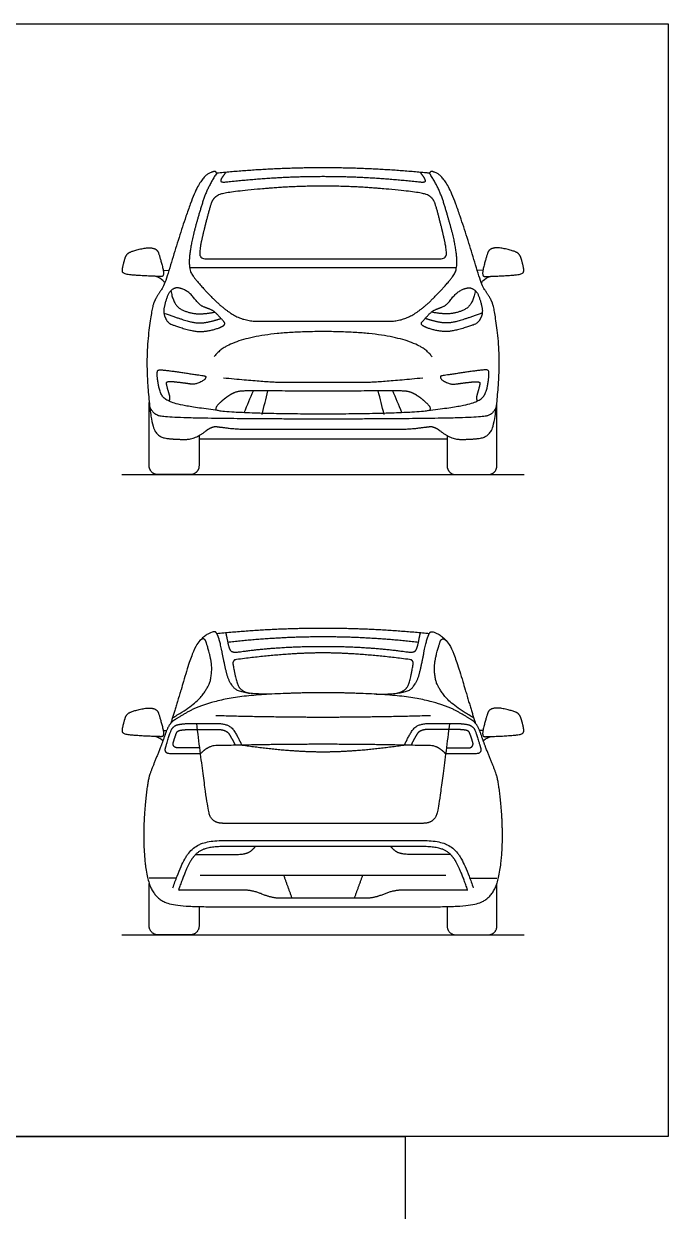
# Model space of a CAD drawing. Header units: millimetres. Extents: x 0.5 to 46.1, y 0.3 to 28.2.
# Drawn here: x 29.4 to 32.81, y 21.88 to 28.16 of the extents above; entities that cross this region are included whole.
import ezdxf

# ---------------------------------------------------------------- set-up
doc = ezdxf.new("R2010")
doc.units = ezdxf.units.MM
for name, color, linetype, true_color in [('AG-DETAILS', 7, 'Continuous', 0x66ffff), ('AG-DIAGRAM', 7, 'Continuous', 0xfecc66), ('AG-TRANSPORT', 7, 'Continuous', 0x66ccff), ('X-VPRT', 6, 'Continuous', 0xff00ff)]:
    doc.layers.add(name, color=color, linetype=linetype, true_color=true_color)

msp = doc.modelspace()

# ---------------------------------------------------------------- linework, layer by layer
at = {"layer": 'AG-DETAILS'}
msp.add_lwpolyline([(30.3338, 23.6591), (30.9836, 23.6591), (31.6334, 23.6591)], dxfattribs=at)
for points, degree in [([(30.1783, 26.7511), (30.1917, 26.6754), (30.2661, 26.6341), (30.3509, 26.6257), (30.4104, 26.6377)], 2), ([(31.7888, 26.7511), (31.7755, 26.6754), (31.701, 26.6341), (31.6162, 26.6257), (31.5567, 26.6377)], 2), ([(30.1415, 26.6333), (30.2356, 26.5986), (30.3248, 26.5759), (30.4004, 26.5901), (30.4436, 26.6041)], 2), ([(31.8256, 26.6333), (31.7315, 26.5986), (31.6423, 26.5759), (31.5667, 26.5901), (31.5235, 26.6041)], 2), ([(30.5665, 26.1074), (30.5827, 26.1454), (30.5989, 26.1834), (30.6151, 26.2213)], 3), ([(30.6609, 26.097), (30.6712, 26.1383), (30.6815, 26.1795), (30.6919, 26.2208)], 3), ([(31.3063, 26.097), (31.2959, 26.1383), (31.2856, 26.1795), (31.2753, 26.2208)], 3), ([(31.4006, 26.1074), (31.3844, 26.1454), (31.3682, 26.1834), (31.3521, 26.2213)], 3), ([(30.7746, 23.6591), (30.7963, 23.5991), (30.8181, 23.5392)], 2), ([(31.1925, 23.6591), (31.1708, 23.5991), (31.149, 23.5392)], 2)]:
    msp.add_open_spline(points, degree=degree, dxfattribs=at)
for points, knots in [([(31.5515, 24.5026), (31.2321, 24.4941), (30.9836, 24.4941), (30.735, 24.4941), (30.4156, 24.5026)], [-1.863818, -1.863818, -1.863818, 0, 0, 1.863818, 1.863818, 1.863818]), ([(30.5556, 24.348), (30.7995, 24.3124), (30.9836, 24.3124), (31.1677, 24.3124), (31.4116, 24.348)], [0, 0, 0, 1.281302, 1.281302, 2.562603, 2.562603, 2.562603])]:
    msp.add_open_spline(points, degree=2, knots=knots, dxfattribs=at)
for points in [[(30.331, 24.3334), (30.2909, 24.3334), (30.2507, 24.3334), (30.2106, 24.3334), (30.204, 24.3334), (30.1981, 24.3364), (30.1941, 24.3417), (30.1902, 24.347), (30.189, 24.3535), (30.1909, 24.3598), (30.1915, 24.3617), (30.1947, 24.3726), (30.2, 24.3896), (30.2061, 24.4071), (30.2107, 24.4174), (30.2162, 24.4223), (30.2227, 24.4249), (30.234, 24.427), (30.2602, 24.43), (30.2841, 24.4307), (30.3016, 24.4307), (30.3411, 24.4307), (30.3807, 24.4307), (30.4202, 24.4307), (30.4269, 24.4307), (30.4391, 24.4301), (30.4554, 24.4271), (30.468, 24.4225), (30.4775, 24.4167), (30.4841, 24.4096), (30.49, 24.3998), (30.5023, 24.3794), (30.512, 24.3608), (30.5185, 24.3466)], [(31.6361, 24.3334), (31.6762, 24.3334), (31.7164, 24.3334), (31.7565, 24.3334), (31.7631, 24.3334), (31.769, 24.3364), (31.773, 24.3417), (31.7769, 24.347), (31.7781, 24.3535), (31.7762, 24.3598), (31.7757, 24.3617), (31.7725, 24.3726), (31.7672, 24.3896), (31.7611, 24.4071), (31.7564, 24.4174), (31.7509, 24.4223), (31.7444, 24.4249), (31.7332, 24.427), (31.707, 24.43), (31.683, 24.4307), (31.6655, 24.4307), (31.626, 24.4307), (31.5864, 24.4307), (31.5469, 24.4307), (31.5402, 24.4307), (31.528, 24.4301), (31.5117, 24.4271), (31.4992, 24.4225), (31.4896, 24.4167), (31.4831, 24.4096), (31.4771, 24.3998), (31.4648, 24.3794), (31.4551, 24.3608), (31.4486, 24.3466)]]:
    msp.add_rational_spline(points, [1, 1, 1, 1, 0.929432545409, 0.929432545409, 1, 0.929432545409, 0.929432545409, 1, 1, 1, 1, 1, 1, 1, 1, 1, 1, 1, 1, 1, 1, 1, 1, 1, 1, 1, 1, 1, 1, 1, 1, 1], degree=3, knots=[0.012746, 0.012746, 0.012746, 0.012746, 0.39368, 0.39368, 0.39368, 0.456325, 0.456325, 0.456325, 0.518971, 0.518971, 0.518971, 0.538569, 0.630076, 0.695006, 0.721186, 0.740467, 0.765571, 0.789872, 0.852844, 1.025042, 1.025042, 1.025042, 1.335104, 1.335104, 1.335104, 1.400955, 1.454793, 1.49775, 1.532366, 1.563707, 1.592194, 1.644732, 1.798573, 1.798573, 1.798573, 1.798573], dxfattribs=at)
at = {"layer": 'AG-DIAGRAM'}
for points in [[(29.9193, 25.778), (32.0478, 25.778)], [(29.9193, 23.3437), (32.0478, 23.3437)]]:
    msp.add_lwpolyline(points, dxfattribs=at)
at = {"layer": 'AG-TRANSPORT'}
for points in [[(30.1377, 26.8602), (30.1674, 26.858)], [(31.8295, 26.8602), (31.7997, 26.858)], [(30.3272, 25.9673), (30.9836, 25.9673), (31.6399, 25.9673)], [(30.2075, 23.6442), (30.064, 23.6442)], [(31.7596, 23.6442), (31.9031, 23.6442)]]:
    msp.add_lwpolyline(points, dxfattribs=at)
for points, degree, knots in [([(30.4209, 27.3725), (30.7094, 27.4011), (30.9836, 27.4011), (31.2577, 27.4011), (31.5463, 27.3725), (31.5961, 27.299), (31.6459, 27.1386), (31.6838, 26.9962), (31.6961, 26.8701), (31.6608, 26.8096), (31.5181, 26.6585), (31.4, 26.5896), (31.2612, 26.5896), (30.9836, 26.5896), (30.7059, 26.5896), (30.5672, 26.5896), (30.4491, 26.6585), (30.3063, 26.8096), (30.271, 26.8701), (30.2834, 26.9962), (30.3212, 27.1386), (30.3711, 27.299), (30.4209, 27.3725)], 2, [4.362877, 4.362877, 4.362877, 6.213661, 6.213661, 8.064444, 8.064444, 8.606346, 9.148248, 9.69015, 10.237584, 10.785018, 11.332453, 11.879887, 12.427321, 12.427321, 12.974756, 13.52219, 14.069625, 14.617059, 15.164493, 15.706395, 16.248297, 16.790199, 16.790199, 16.790199]), ([(30.4209, 27.3725), (30.4169, 27.3794), (30.4071, 27.3837), (30.3595, 27.3638), (30.2994, 27.2689), (30.2074, 26.9913), (30.1431, 26.7766), (30.0972, 26.713), (30.075, 26.649), (30.0441, 26.3869), (30.0735, 26.041), (30.1153, 25.9765), (30.1875, 25.9652), (30.3111, 25.9635), (30.3686, 26.014), (30.4009, 26.0346), (30.4349, 26.0301), (30.5287, 26.0183), (30.6903, 26.0183), (30.9836, 26.0183), (31.2768, 26.0183), (31.4384, 26.0183), (31.5322, 26.0301), (31.5662, 26.0346), (31.5985, 26.014), (31.656, 25.9635), (31.7796, 25.9652), (31.8519, 25.9765), (31.8936, 26.041), (31.923, 26.3869), (31.8922, 26.649), (31.8699, 26.713), (31.8241, 26.7766), (31.7598, 26.9913), (31.6677, 27.2689), (31.6076, 27.3638), (31.5601, 27.3837), (31.5502, 27.3794), (31.5463, 27.3725)], 2, [1.790794, 1.790794, 1.790794, 1.988435, 2.386121, 2.783808, 3.181495, 3.579182, 3.773544, 4.198791, 4.624037, 5.049283, 5.47453, 5.899776, 6.325022, 6.750268, 6.750268, 7.260456, 7.770643, 8.280831, 8.791018, 8.791018, 9.301206, 9.811393, 10.321581, 10.831768, 10.831768, 11.257014, 11.682261, 12.107507, 12.532753, 12.957999, 13.383246, 13.808492, 14.002854, 14.400541, 14.798228, 15.195915, 15.593602, 15.791243, 15.791243, 15.791243]), ([(30.4697, 27.3772), (30.4563, 27.3608), (30.4407, 27.3365), (30.4446, 27.3232), (30.4787, 27.3271), (30.7379, 27.356), (30.9836, 27.356), (31.2292, 27.356), (31.4885, 27.3271), (31.5225, 27.3232), (31.5264, 27.3365), (31.5109, 27.3608), (31.4975, 27.3772)], 2, [-0.319128, -0.319128, -0.319128, -0.212752, -0.106376, 0, 0, 1.661788, 1.661788, 3.323577, 3.323577, 3.429953, 3.536329, 3.642705, 3.642705, 3.642705]), ([(30.9836, 26.9193), (30.6752, 26.9193), (30.4053, 26.9193), (30.3307, 26.9193), (30.3314, 26.976), (30.3528, 27.0712), (30.3843, 27.1933), (30.4028, 27.243), (30.46, 27.2726), (30.6705, 27.2903), (30.8189, 27.3042), (30.9836, 27.3042), (31.1482, 27.3042), (31.2966, 27.2903), (31.5071, 27.2726), (31.5644, 27.243), (31.5828, 27.1933), (31.6143, 27.0712), (31.6357, 26.976), (31.6364, 26.9193), (31.5619, 26.9193), (31.292, 26.9193), (30.9836, 26.9193)], 2, [0, 0, 0, 0.51924, 1.03848, 1.55772, 2.07696, 2.5962, 3.11544, 3.634679, 4.153919, 4.153919, 5.380214, 5.380214, 6.606508, 6.606508, 7.125748, 7.644988, 8.164228, 8.683468, 9.202708, 9.721948, 10.241188, 10.760428, 10.760428, 10.760428]), ([(30.1458, 26.7918), (30.1448, 26.7939), (30.1418, 26.7994), (30.1387, 26.8029), (30.1363, 26.8052), (30.1276, 26.8131), (30.115, 26.8204), (30.0984, 26.827)], 3, [-0.2813791, -0.2813791, -0.2813791, -0.2813791, -0.1795287, 0, 0, 0, 0.1457258, 0.1457258, 0.1457258, 0.1457258]), ([(31.6892, 26.8719), (31.3934, 26.8719), (30.9836, 26.8719), (30.5737, 26.8719), (30.2779, 26.8719)], 2, [-2.315142, -2.315142, -2.315142, 0, 0, 2.315142, 2.315142, 2.315142]), ([(31.8214, 26.7918), (31.8223, 26.7939), (31.8253, 26.7994), (31.8284, 26.8029), (31.8308, 26.8052), (31.8395, 26.8131), (31.8522, 26.8204), (31.8687, 26.827)], 3, [-0.2813791, -0.2813791, -0.2813791, -0.2813791, -0.1795287, 0, 0, 0, 0.1457258, 0.1457258, 0.1457258, 0.1457258]), ([(31.5606, 26.4007), (31.4696, 26.5348), (30.9836, 26.5348), (30.4975, 26.5348), (30.4066, 26.4007)], 2, [-1.87009, -1.87009, -1.87009, 0, 0, 1.87009, 1.87009, 1.87009]), ([(30.428, 26.1176), (30.2557, 26.1385), (30.1506, 26.1693), (30.1169, 26.2167), (30.1021, 26.3264), (30.1204, 26.3349), (30.23, 26.3195), (30.3551, 26.3009), (30.3653, 26.2979), (30.3563, 26.2769), (30.3076, 26.2563), (30.2866, 26.2567), (30.2285, 26.265), (30.1521, 26.2725), (30.1551, 26.2489), (30.167, 26.208), (30.1737, 26.184), (30.1689, 26.1665)], 2, [0, 0, 0, 0.220911, 0.441823, 0.662734, 0.883646, 1.104557, 1.325469, 1.54638, 1.767292, 1.988203, 2.209115, 2.430026, 2.650938, 2.871849, 3.092761, 3.313672, 3.48523, 3.48523, 3.48523]), ([(31.5391, 26.1176), (31.7114, 26.1385), (31.8165, 26.1693), (31.8502, 26.2167), (31.865, 26.3264), (31.8468, 26.3349), (31.7371, 26.3195), (31.612, 26.3009), (31.6019, 26.2979), (31.6109, 26.2769), (31.6596, 26.2563), (31.6806, 26.2567), (31.7386, 26.265), (31.815, 26.2725), (31.812, 26.2489), (31.8001, 26.208), (31.7934, 26.184), (31.7982, 26.1665)], 2, [0, 0, 0, 0.220911, 0.441823, 0.662734, 0.883646, 1.104557, 1.325469, 1.54638, 1.767292, 1.988203, 2.209115, 2.430026, 2.650938, 2.871849, 3.092761, 3.313672, 3.48523, 3.48523, 3.48523]), ([(31.5106, 26.2886), (31.261, 26.2646), (31.1046, 26.2646), (30.9836, 26.2646), (30.8626, 26.2646), (30.7061, 26.2646), (30.4565, 26.2886)], 2, [-1.735604, -1.735604, -1.735604, -0.867802, 0, 0, 0.867802, 1.735604, 1.735604, 1.735604]), ([(30.9836, 26.1), (30.7643, 26.1), (30.4302, 26.1124), (30.408, 26.1284), (30.4571, 26.1775), (30.5153, 26.2152), (30.5679, 26.222), (30.7284, 26.2203), (30.9836, 26.2203), (31.2388, 26.2203), (31.3993, 26.222), (31.4518, 26.2152), (31.51, 26.1775), (31.5592, 26.1284), (31.5369, 26.1124), (31.2028, 26.1), (30.9836, 26.1)], 2, [0, 0, 0, 0.559048, 1.118095, 1.677143, 2.23619, 2.795238, 3.354285, 3.913333, 3.913333, 4.47238, 5.031428, 5.590475, 6.149523, 6.708571, 7.267618, 7.826666, 7.826666, 7.826666]), ([(31.9009, 26.1391), (31.8849, 26.1), (31.8235, 26.0793), (31.3145, 26.072), (30.9836, 26.072), (30.6527, 26.072), (30.1436, 26.0793), (30.0822, 26.1), (30.0662, 26.1391)], 2, [-3.105548, -3.105548, -3.105548, -2.070365, -1.035183, 0, 0, 1.035183, 2.070365, 3.105548, 3.105548, 3.105548]), ([(30.4209, 24.9382), (30.7094, 24.9668), (30.9836, 24.9668), (31.2577, 24.9668), (31.5463, 24.9382)], 2, [0, 0, 0, 1.850784, 1.850784, 3.701567, 3.701567, 3.701567]), ([(30.4678, 24.9427), (30.4742, 24.9161), (30.4837, 24.8662), (30.5002, 24.8346), (30.5383, 24.8404), (30.7436, 24.8699), (30.9836, 24.8699), (31.2235, 24.8699), (31.4289, 24.8404), (31.4669, 24.8346), (31.4834, 24.8662), (31.4929, 24.9161), (31.4993, 24.9427)], 2, [-0.500599, -0.500599, -0.500599, -0.339965, -0.169983, 0, 0, 1.444164, 1.444164, 2.888329, 2.888329, 3.058311, 3.228294, 3.388927, 3.388927, 3.388927]), ([(30.4787, 24.8927), (30.7379, 24.9217), (30.9836, 24.9217), (31.2292, 24.9217), (31.4885, 24.8927)], 2, [0, 0, 0, 1.661788, 1.661788, 3.323577, 3.323577, 3.323577]), ([(30.9836, 23.4928), (30.5399, 23.4928), (30.2086, 23.4928), (30.1014, 23.5337), (30.0478, 23.6436), (30.0295, 23.882), (30.0534, 24.1583), (30.0845, 24.2401), (30.1308, 24.353), (30.1664, 24.4587), (30.2158, 24.4935), (30.3316, 24.558), (30.534, 24.6071), (30.8413, 24.6244), (30.9836, 24.6244), (31.1258, 24.6244), (31.4332, 24.6071), (31.6355, 24.558), (31.7513, 24.4935), (31.8008, 24.4587), (31.8364, 24.353), (31.8827, 24.2401), (31.9137, 24.1583), (31.9377, 23.882), (31.9193, 23.6436), (31.8657, 23.5337), (31.7586, 23.4928), (31.4272, 23.4928), (30.9836, 23.4928)], 2, [0, 0, 0, 0.681611, 1.363222, 2.044833, 2.726444, 3.408054, 4.089665, 4.771276, 5.452887, 6.134498, 6.816109, 7.49772, 8.179331, 8.860942, 8.860942, 9.542552, 10.224163, 10.905774, 11.587385, 12.268996, 12.950607, 13.632218, 14.313829, 14.995439, 15.67705, 16.358661, 17.040272, 17.721883, 17.721883, 17.721883]), ([(31.6523, 24.4623), (31.6002, 24.0421), (31.5734, 23.9336), (31.4493, 23.9336), (31.2223, 23.9336), (30.9836, 23.9336), (30.7449, 23.9336), (30.5178, 23.9336), (30.3937, 23.9336), (30.3669, 24.0421), (30.3149, 24.4623)], 2, [-3.692712, -3.692712, -3.692712, -2.770229, -1.846819, -0.92341, 0, 0, 0.92341, 1.846819, 2.770229, 3.692712, 3.692712, 3.692712]), ([(30.1889, 23.5922), (30.1961, 23.6131), (30.2097, 23.6511), (30.2304, 23.7022), (30.2474, 23.7377), (30.2614, 23.7611), (30.2757, 23.7808), (30.2963, 23.8023), (30.3218, 23.819), (30.3502, 23.8304), (30.3821, 23.8379), (30.4237, 23.8425), (30.4534, 23.8432), (30.4693, 23.8432), (30.6407, 23.8432), (30.8121, 23.8432), (30.9836, 23.8432), (31.155, 23.8432), (31.3264, 23.8432), (31.4978, 23.8432), (31.5137, 23.8432), (31.5434, 23.8425), (31.585, 23.8379), (31.617, 23.8304), (31.6453, 23.819), (31.6708, 23.8023), (31.6915, 23.7808), (31.7058, 23.7611), (31.7198, 23.7377), (31.7368, 23.7022), (31.7575, 23.6511), (31.7711, 23.6131), (31.7782, 23.5922)], 3, [0, 0, 0, 0, 0.217512, 0.39745, 0.542287, 0.604678, 0.665202, 0.78208, 0.896033, 0.963465, 1.08228, 1.21814, 1.374554, 1.374554, 1.374554, 2.107523, 2.107523, 2.107523, 2.840493, 2.840493, 2.840493, 2.996907, 3.132767, 3.251582, 3.319014, 3.432966, 3.549844, 3.610368, 3.67276, 3.817597, 3.997534, 4.215046, 4.215046, 4.215046, 4.215046]), ([(30.9836, 23.5392), (30.7944, 23.5392), (30.7118, 23.5392), (30.6099, 23.5818), (30.5168, 23.5818), (30.2835, 23.5818), (30.2191, 23.5818), (30.256, 23.6896), (30.3102, 23.7807), (30.3907, 23.8113), (30.5479, 23.8113), (30.9836, 23.8113), (31.4192, 23.8113), (31.5765, 23.8113), (31.657, 23.7807), (31.7111, 23.6896), (31.7481, 23.5818), (31.6836, 23.5818), (31.4504, 23.5818), (31.3572, 23.5818), (31.2554, 23.5392), (31.1727, 23.5392), (30.9836, 23.5392)], 2, [0, 0, 0, 0.507257, 1.014514, 1.521771, 2.029027, 2.536284, 2.536284, 3.273593, 4.010901, 4.748209, 5.485518, 5.485518, 6.222826, 6.960135, 7.697443, 8.434751, 8.434751, 8.942008, 9.449265, 9.956522, 10.463779, 10.971036, 10.971036, 10.971036])]:
    msp.add_open_spline(points, degree=degree, knots=knots, dxfattribs=at)
for points in [[(30.1333, 26.8795), (30.1194, 26.9323), (30.1051, 26.9718), (30.0567, 26.9806), (29.9769, 26.9624), (29.9435, 26.9454), (29.9308, 26.9068), (29.9186, 26.8543), (29.9311, 26.8395), (29.9806, 26.8325), (30.1109, 26.8261), (30.1473, 26.8267), (30.1333, 26.8795)], [(31.8338, 26.8795), (31.8478, 26.9323), (31.862, 26.9718), (31.9104, 26.9806), (31.9902, 26.9624), (32.0236, 26.9454), (32.0364, 26.9068), (32.0485, 26.8543), (32.0361, 26.8395), (31.9866, 26.8325), (31.8563, 26.8261), (31.8199, 26.8267), (31.8338, 26.8795)], [(30.451, 26.5628), (30.4309, 26.552), (30.3614, 26.5348), (30.3007, 26.5348), (30.1878, 26.5687), (30.159, 26.5854), (30.1365, 26.6352), (30.1511, 26.7007), (30.172, 26.7508), (30.2133, 26.7721), (30.2764, 26.7441), (30.3265, 26.6789), (30.3545, 26.6637), (30.4051, 26.6458), (30.4461, 26.6015), (30.471, 26.5736), (30.451, 26.5628)], [(31.5162, 26.5628), (31.5362, 26.552), (31.6057, 26.5348), (31.6664, 26.5348), (31.7793, 26.5687), (31.8081, 26.5854), (31.8306, 26.6352), (31.816, 26.7007), (31.7951, 26.7508), (31.7538, 26.7721), (31.6907, 26.7441), (31.6406, 26.6789), (31.6127, 26.6637), (31.562, 26.6458), (31.521, 26.6015), (31.4961, 26.5736), (31.5162, 26.5628)], [(30.7023, 24.6166), (30.5418, 24.6166), (30.4847, 24.6816), (30.4642, 24.7638), (30.439, 24.8935), (30.4202, 24.9437), (30.4071, 24.9493), (30.3595, 24.9295), (30.298, 24.8646), (30.2074, 24.557), (30.1781, 24.464)], [(31.2648, 24.6166), (31.4253, 24.6166), (31.4824, 24.6816), (31.503, 24.7638), (31.5281, 24.8935), (31.5469, 24.9437), (31.5601, 24.9493), (31.6076, 24.9295), (31.6691, 24.8646), (31.7598, 24.557), (31.789, 24.464)], [(30.1866, 24.4911), (30.3086, 24.563), (30.3768, 24.6551), (30.3929, 24.7072), (30.3955, 24.7852), (30.3663, 24.8904), (30.3595, 24.9062), (30.3437, 24.9119), (30.3288, 24.8971)], [(31.7805, 24.4911), (31.6586, 24.563), (31.5904, 24.6551), (31.5743, 24.7072), (31.5716, 24.7852), (31.6009, 24.8904), (31.6076, 24.9062), (31.6234, 24.9119), (31.6384, 24.8971)], [(30.1333, 24.4452), (30.1194, 24.498), (30.1051, 24.5375), (30.0567, 24.5463), (29.9769, 24.5281), (29.9435, 24.5111), (29.9308, 24.4725), (29.9186, 24.42), (29.9311, 24.4051), (29.9806, 24.3982), (30.1109, 24.3918), (30.1473, 24.3924), (30.1333, 24.4452)], [(31.8338, 24.4452), (31.8478, 24.498), (31.862, 24.5375), (31.9104, 24.5463), (31.9902, 24.5281), (32.0236, 24.5111), (32.0364, 24.4725), (32.0485, 24.42), (32.0361, 24.4051), (31.9866, 24.3982), (31.8563, 24.3918), (31.8199, 24.3924), (31.8338, 24.4452)], [(30.1363, 24.3708), (30.1232, 24.3828), (30.0984, 24.3927)], [(30.1377, 24.4258), (30.1464, 24.4246), (30.1551, 24.4234)], [(31.8295, 24.4258), (31.8208, 24.4246), (31.8121, 24.4234)], [(31.8308, 24.3708), (31.8439, 24.3828), (31.8687, 24.3927)], [(30.3093, 23.7692), (30.4841, 23.7692), (30.5614, 23.7692), (30.6048, 23.7854), (30.6252, 23.8113)], [(31.6579, 23.7692), (31.483, 23.7692), (31.4058, 23.7692), (31.3623, 23.7854), (31.3419, 23.8113)]]:
    msp.add_open_spline(points, degree=2, dxfattribs=at)
for points, weights, knots in [([(30.3272, 25.9846), (30.3272, 25.8635), (30.3272, 25.8242), (30.3272, 25.778), (30.281, 25.778), (30.1955, 25.778), (30.11, 25.778), (30.0638, 25.778), (30.0638, 25.8242), (30.0638, 26.0463), (30.0638, 26.1605)], [1, 1, 1, 0.707106781187, 1, 1, 1, 0.707106781187, 1, 1, 1], [3.790561, 3.790561, 3.790561, 4.048052, 4.048052, 4.286181, 4.286181, 4.80721, 4.80721, 5.045338, 5.045338, 5.690641, 5.690641, 5.690641]), ([(31.6399, 25.9846), (31.6399, 25.8635), (31.6399, 25.8242), (31.6399, 25.778), (31.6861, 25.778), (31.7716, 25.778), (31.8571, 25.778), (31.9033, 25.778), (31.9033, 25.8242), (31.9033, 26.0463), (31.9033, 26.1605)], [1, 1, 1, 0.707106781187, 1, 1, 1, 0.707106781187, 1, 1, 1], [3.790561, 3.790561, 3.790561, 4.048052, 4.048052, 4.286181, 4.286181, 4.80721, 4.80721, 5.045338, 5.045338, 5.690641, 5.690641, 5.690641]), ([(31.3715, 24.6217), (31.4145, 24.6294), (31.4447, 24.6839), (31.4605, 24.7771), (31.4619, 24.7854), (31.4569, 24.7922), (31.4519, 24.799), (31.4436, 24.8), (31.173, 24.8351), (30.9836, 24.8351), (30.7942, 24.8351), (30.5235, 24.8), (30.5152, 24.799), (30.5102, 24.7922), (30.5052, 24.7854), (30.5066, 24.7771), (30.5225, 24.6839), (30.5526, 24.6294), (30.5956, 24.6217)], [1, 1, 1, 1, 0.920025636281, 1, 0.920025636281, 1, 1, 1, 1, 1, 0.920025636281, 1, 0.920025636281, 1, 1, 1, 1], [-2.308587, -2.308587, -2.308587, -1.945703, -1.617213, -1.617213, -1.564975, -1.564975, -1.512736, -1.512736, 0.013109, 0.013109, 1.538954, 1.538954, 1.591192, 1.591192, 1.643431, 1.643431, 1.97192, 2.334804, 2.334804, 2.334804]), ([(31.4144, 24.3472), (31.4301, 24.3844), (31.4791, 24.4623), (31.5469, 24.4623), (31.6147, 24.4623), (31.6655, 24.4623), (31.7164, 24.4623), (31.7756, 24.4512), (31.7971, 24.4043), (31.8179, 24.3285), (31.8207, 24.3184), (31.8144, 24.3101), (31.808, 24.3018), (31.7976, 24.3018), (31.7149, 24.3018), (31.6321, 24.3018), (31.5915, 24.3443), (31.5114, 24.3454), (31.1659, 24.3517), (30.9836, 24.3517), (30.8013, 24.3517), (30.4558, 24.3454), (30.3756, 24.3443), (30.335, 24.3018), (30.2523, 24.3018), (30.1695, 24.3018), (30.1591, 24.3018), (30.1528, 24.3101), (30.1464, 24.3184), (30.1492, 24.3285), (30.17, 24.4043), (30.1915, 24.4512), (30.2507, 24.4623), (30.3016, 24.4623), (30.3525, 24.4623), (30.4202, 24.4623), (30.488, 24.4623), (30.5371, 24.3844), (30.5528, 24.3472)], [1, 1, 1, 1, 1, 1, 1, 1, 1, 1, 0.896208038037, 1, 0.896208038037, 1, 1, 1, 1, 1, 1, 1, 1, 1, 1, 1, 1, 1, 0.896208038037, 1, 0.896208038037, 1, 1, 1, 1, 1, 1, 1, 1, 1, 1], [-2.562657, -2.562657, -2.562657, -2.241114, -1.919571, -1.919571, -1.598029, -1.598029, -1.276484, -0.95494, -0.679142, -0.679142, -0.615581, -0.615581, -0.55202, -0.55202, -0.008929, -0.008929, 0.720239, 1.449407, 2.178575, 2.178575, 2.907742, 3.63691, 4.366078, 4.366078, 4.909169, 4.909169, 4.97273, 4.97273, 5.036291, 5.036291, 5.31209, 5.633634, 5.955178, 5.955178, 6.276721, 6.276721, 6.598263, 6.919806, 6.919806, 6.919806]), ([(30.3272, 23.4932), (30.3272, 23.4416), (30.3272, 23.3899), (30.3272, 23.3437), (30.281, 23.3437), (30.1955, 23.3437), (30.11, 23.3437), (30.0638, 23.3437), (30.0638, 23.3899), (30.0638, 23.5027), (30.0638, 23.6154)], [1, 1, 1, 0.707106781187, 1, 1, 1, 0.707106781187, 1, 1, 1], [3.709088, 3.709088, 3.709088, 4.048052, 4.048052, 4.286181, 4.286181, 4.80721, 4.80721, 5.045338, 5.045338, 5.785173, 5.785173, 5.785173]), ([(31.6399, 23.4932), (31.6399, 23.4416), (31.6399, 23.3899), (31.6399, 23.3437), (31.6861, 23.3437), (31.7716, 23.3437), (31.8571, 23.3437), (31.9033, 23.3437), (31.9033, 23.3899), (31.9033, 23.5027), (31.9033, 23.6154)], [1, 1, 1, 0.707106781187, 1, 1, 1, 0.707106781187, 1, 1, 1], [3.709088, 3.709088, 3.709088, 4.048052, 4.048052, 4.286181, 4.286181, 4.80721, 4.80721, 5.045338, 5.045338, 5.785173, 5.785173, 5.785173])]:
    msp.add_rational_spline(points, weights, degree=2, knots=knots, dxfattribs=at)
at = {"layer": 'X-VPRT'}
for points in [[(23.7979, 28.1631), (32.8098, 28.1631), (32.8098, 22.2779), (23.7979, 22.2779)], [(31.4179, 22.2779), (31.4179, 16.7915), (23.7979, 16.7915), (23.7979, 22.2779)]]:
    msp.add_lwpolyline(points, close=True, dxfattribs=at)

doc.saveas('drawing.dxf')
